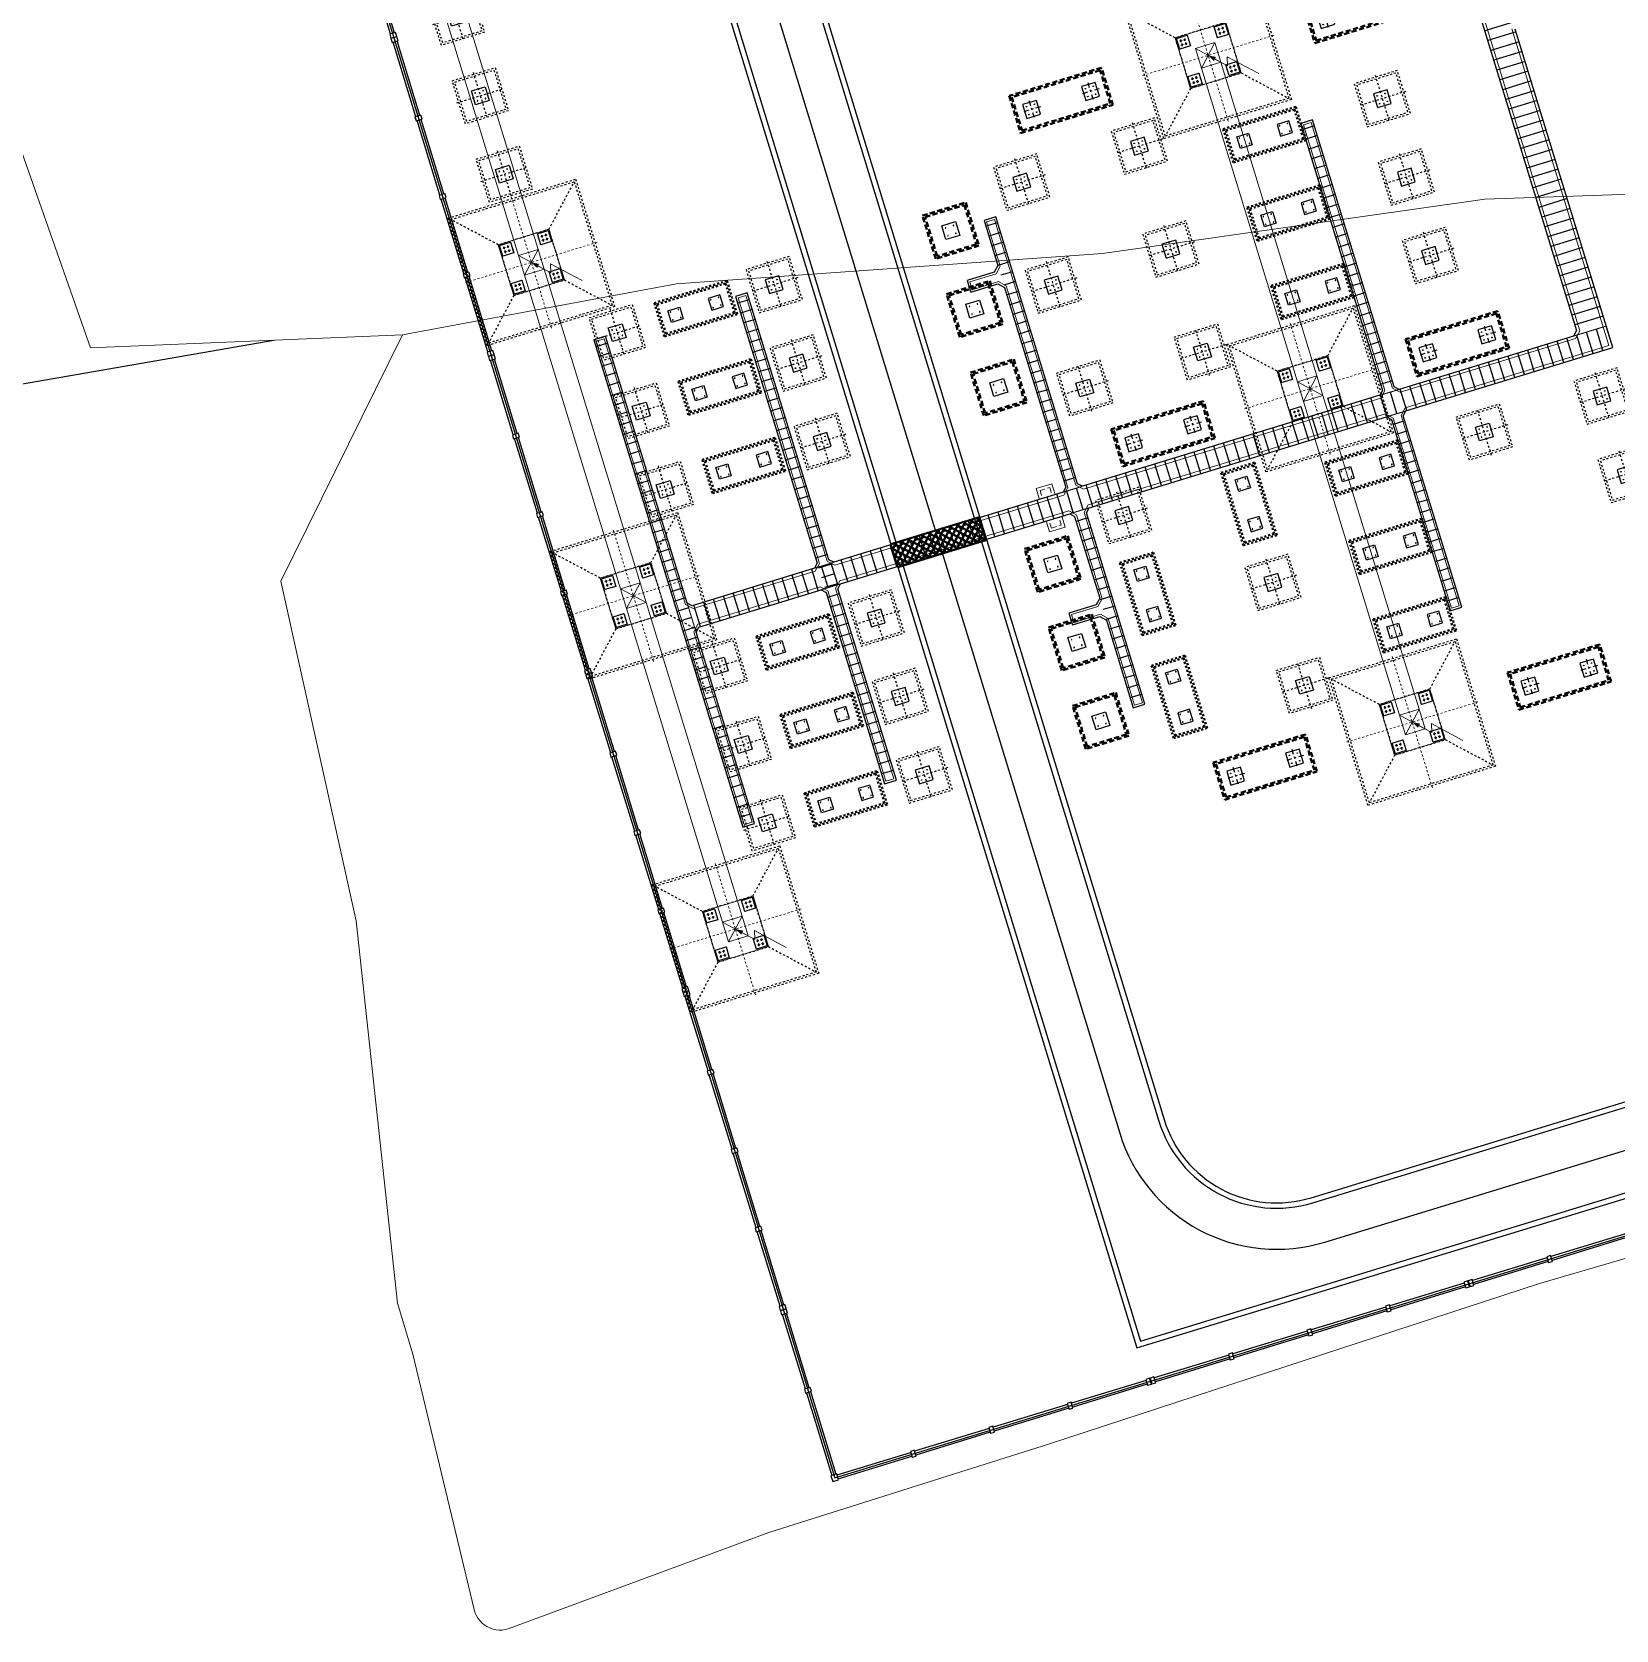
# Model space of a CAD drawing. Header units: inches. Extents: x 543393 to 2689207, y 1841861 to 9121372.
# Drawn here: x 547422.2 to 547499.4, y 1841861.3 to 1841939.3 of the extents above; entities that cross this region are included whole.
import ezdxf

# ---------------------------------------------------------------- set-up
doc = ezdxf.new("R2010")
doc.units = ezdxf.units.IN
doc.header["$MEASUREMENT"] = 0
for name, pattern in [('02 Xref HH1 MBXD$0$HIDDEN', [0.375, 0.25, -0.125]), ('02 Xref HH1 NDK$0$DASHDOT', [1, 0.5, -0.25, 0, -0.25]), ('02 Xref KB1 MBTB$0$HIDDEN', [0.375, 0.25, -0.125]), ('DASHDOT', [1, 0.5, -0.25, 0, -0.25]), ('DASHED2', [0.375, 0.25, -0.125]), ('HIDDEN', [0.375, 0.25, -0.125])]:
    doc.linetypes.add(name, pattern=pattern)
for name, color, linetype in [('0.TEXT', 7, 'Continuous'), ('02 Xref HT MBXD V2$0$0.DUONG O TO MOI', 4, 'Continuous'), ('02 Xref HT MBXD V2$0$0.MC HH1', 3, 'Continuous'), ('02 Xref KB1 MBTB$0$DUKIEN', 6, '02 Xref KB1 MBTB$0$HIDDEN'), ('0_Central_Road', 9, 'Continuous'), ('Duong', 4, 'Continuous'), ('Giai doan nay (muong cap)', 9, 'Continuous'), ('LAPMOI', 4, 'Continuous'), ('mongs tb', 4, 'Continuous'), ('PDF17_MONG', 7, 'Continuous'), ('PDF17_TAM', 8, 'Continuous'), ('XD-Mong TB', 4, 'Continuous')]:
    doc.layers.add(name, color=color, linetype=linetype)
for name, color, linetype, lineweight in [('02 Xref KB1 MBTB$0$00', 5, 'Continuous', 9), ('1_Kim_CS', 1, 'Continuous', 9), ('COT THEP', 7, 'Continuous', 9), ('HTPP-220', 4, 'Continuous', 40), ('Level 10', 7, 'Continuous', 0), ('Level 30', 7, 'Continuous', 0)]:
    doc.layers.add(name, color=color, linetype=linetype, lineweight=lineweight)

# ---------------------------------------------------------------- blocks, each defined once
blk = doc.blocks.new('HR')
at = {"layer": 'LAPMOI'}
for points in [[(197005, 65096), (197205, 65096), (197205, 65396), (197005, 65396)], [(201005, 65096), (201205, 65096), (201205, 65396), (201005, 65396)]]:
    blk.add_lwpolyline(points, close=True, dxfattribs=at)
for points in [[(197205, 65346), (201005, 65346)], [(197205, 65146), (201005, 65146)]]:
    blk.add_lwpolyline(points, dxfattribs=at)
blk = doc.blocks.new('MT12')
at = {"color": 8, "linetype": '02 Xref KB1 MBTB$0$HIDDEN', "ltscale": 30}
for points in [[(-3250, -3250), (3250, -3250), (3250, 3250), (-3250, 3250)], [(-3150, -3150), (3150, -3150), (3150, 3150), (-3150, 3150)], [(-1291, 1291), (1291, 1291), (1291, -1291), (-1291, -1291)]]:
    blk.add_lwpolyline(points, close=True, dxfattribs=at)
for points in [[(-1291, 1291), (-3150, 3150)], [(1291, 1291), (3150, 3150)], [(-1291, -1291), (-3150, -3150)], [(1291, -1291), (3150, -3150)]]:
    blk.add_lwpolyline(points, dxfattribs=at)
for points in [[(-1241, 691), (-691, 691), (-691, 1241), (-1241, 1241)], [(691, 691), (1241, 691), (1241, 1241), (691, 1241)], [(-1241, -1241), (-691, -1241), (-691, -691), (-1241, -691)], [(691, -1241), (1241, -1241), (1241, -691), (691, -691)]]:
    blk.add_lwpolyline(points, close=True)
at = {"layer": 'PDF17_MONG', "color": 8, "linetype": 'HIDDEN', "lineweight": 25, "ltscale": 5000}
for centre in [(-1068, 1066), (-1068, 868), (-867, 1066), (-867, 868), (864, 1066), (864, 868), (1065, 1066), (1065, 868), (-1068, -866), (-1068, -1064), (-867, -866), (-867, -1064), (864, -866), (864, -1064), (1065, -866), (1065, -1064)]:
    blk.add_circle(centre, 27.8, dxfattribs=at)
at = {"layer": 'PDF17_TAM', "color": 8, "linetype": 'DASHDOT', "lineweight": 18, "ltscale": 20}
for points in [[(0, 3350), (0, -3350)], [(-3350, 0), (3350, 0)]]:
    blk.add_lwpolyline(points, dxfattribs=at)
at = {"layer": 'PDF17_TAM', "color": 8, "linetype": 'HIDDEN', "lineweight": 18, "ltscale": 5000}
for points in [[(-1006, 1065), (-1132, 1065)], [(-1006, 867), (-1132, 867)], [(-1066, 1128), (-1066, 1000)], [(-1066, 804), (-1066, 932)], [(-926, 1065), (-800, 1065)], [(-926, 867), (-800, 867)], [(-866, 1128), (-866, 1000)], [(-866, 804), (-866, 932)], [(926, 1065), (800, 1065)], [(926, 867), (800, 867)], [(866, 1128), (866, 1000)], [(866, 804), (866, 932)], [(1006, 1065), (1132, 1065)], [(1006, 867), (1132, 867)], [(1066, 1128), (1066, 1000)], [(1066, 804), (1066, 932)], [(-1006, -867), (-1132, -867)], [(-1006, -1065), (-1132, -1065)], [(-1066, -804), (-1066, -932)], [(-1066, -1128), (-1066, -1000)], [(-926, -867), (-800, -867)], [(-926, -1065), (-800, -1065)], [(-866, -804), (-866, -932)], [(-866, -1128), (-866, -1000)], [(926, -867), (800, -867)], [(926, -1065), (800, -1065)], [(866, -804), (866, -932)], [(866, -1128), (866, -1000)], [(1006, -867), (1132, -867)], [(1006, -1065), (1132, -1065)], [(1066, -804), (1066, -932)], [(1066, -1128), (1066, -1000)]]:
    blk.add_lwpolyline(points, dxfattribs=at)
blk = doc.blocks.new('X220 NC')
at = {"color": 0, "linetype": 'ByBlock', "lineweight": -2, "ltscale": 4500}
for p, q in [((3752640, -136418), (3751640, -137418)), ((3751640, -136418), (3752640, -137418)), ((3751640, -153418), (3751640, -137418)), ((3752640, -153418), (3752640, -137418)), ((3752640, -153418), (3751640, -154418)), ((3751640, -153418), (3752640, -154418))]:
    blk.add_line(p, q, dxfattribs=at)
for points in [[(3753431, -138209), (3750849, -138209), (3750849, -135627), (3753431, -135627)], [(3750899, -135677), (3751449, -135677), (3751449, -136227), (3750899, -136227)], [(3753381, -135677), (3752831, -135677), (3752831, -136227), (3753381, -136227)], [(3751640, -137418), (3752640, -137418), (3752640, -136418), (3751640, -136418)], [(3752640, -137418), (3751640, -137418), (3751640, -136418), (3752640, -136418)], [(3750899, -138159), (3751449, -138159), (3751449, -137609), (3750899, -137609)], [(3753381, -138159), (3752831, -138159), (3752831, -137609), (3753381, -137609)], [(3753431, -152627), (3750849, -152627), (3750849, -155209), (3753431, -155209)], [(3750899, -152677), (3751449, -152677), (3751449, -153227), (3750899, -153227)], [(3753381, -152677), (3752831, -152677), (3752831, -153227), (3753381, -153227)], [(3751640, -154418), (3752640, -154418), (3752640, -153418), (3751640, -153418)], [(3751640, -153418), (3752640, -153418), (3752640, -154418), (3751640, -154418)], [(3752640, -153418), (3751640, -153418), (3751640, -154418), (3752640, -154418)], [(3750899, -155159), (3751449, -155159), (3751449, -154609), (3750899, -154609)], [(3753381, -155159), (3752831, -155159), (3752831, -154609), (3753381, -154609)]]:
    blk.add_lwpolyline(points, close=True, dxfattribs=at)
blk = doc.blocks.new('Kim_CS222')
at = {"layer": '1_Kim_CS', "color": 0, "linetype": 'ByBlock', "lineweight": -2, "ltscale": 0.5}
for p, q in [((-1050, 1403), (-228, 581)), ((-506, 506), (-228, 581)), ((0, 0), (-506, 506))]:
    blk.add_line(p, q, dxfattribs=at)
blk.add_lwpolyline([(0, 0, 0, 150, 0), (-177, 177, 150, 150, 0)], format="xyseb", dxfattribs=at)
blk = doc.blocks.new('MTB')
at = {"layer": 'mongs tb', "color": 8, "linetype": '02 Xref HH1 MBXD$0$HIDDEN', "ltscale": 30}
for points in [[(-1100, -1100), (1100, -1100), (1100, 1100), (-1100, 1100)], [(-1000, -1000), (1000, -1000), (1000, 1000), (-1000, 1000)]]:
    blk.add_lwpolyline(points, close=True, dxfattribs=at)
at = {"layer": 'mongs tb', "color": 8, "linetype": 'DASHDOT', "ltscale": 10}
for points in [[(0, 1200), (0, -1200)], [(-1200, 0), (1200, 0)]]:
    blk.add_lwpolyline(points, dxfattribs=at)
at = {"layer": 'mongs tb'}
blk.add_lwpolyline([(-350, -350), (350, -350), (350, 350), (-350, 350)], close=True, dxfattribs=at)
for centre in [(-199, 200), (201, 200), (-199, -199), (201, -199)]:
    blk.add_circle(centre, 15.1, dxfattribs=at)
blk = doc.blocks.new('MDCL -3')
at = {"color": 8, "linetype": '02 Xref HH1 MBXD$0$HIDDEN', "ltscale": 20}
for points in [[(1850, -850), (1850, 850), (-1850, 850), (-1850, -850)], [(1750, -750), (1750, 750), (-1750, 750), (-1750, -750)]]:
    blk.add_lwpolyline(points, close=True, dxfattribs=at)
at = {"color": 8, "linetype": '02 Xref HH1 NDK$0$DASHDOT', "ltscale": 10, "const_width": 0.05}
for points in [[(-1025, -962), (-1025, 971)], [(1025, -962), (1025, 971)], [(-2046, 0), (2019, 0)]]:
    blk.add_lwpolyline(points, dxfattribs=at)
at = {"layer": 'mongs tb'}
for points in [[(-725, -300), (-1325, -300), (-1325, 300), (-725, 300)], [(725, -300), (1325, -300), (1325, 300), (725, 300)]]:
    blk.add_lwpolyline(points, close=True, dxfattribs=at)
for centre in [(-1226, 200), (-825, 200), (825, 200), (1226, 200), (-1226, -200), (-825, -200), (825, -200), (1226, -200)]:
    blk.add_circle(centre, 15.4, dxfattribs=at)
blk = doc.blocks.new('Tru DTC')
at = {"color": 8, "linetype": 'HIDDEN', "ltscale": 1000, "elevation": 0}
for points in [[(146250, 33250), (144350, 33250), (144350, 28550), (146250, 28550)], [(146150, 33150), (144450, 33150), (144450, 28650), (146150, 28650)]]:
    blk.add_lwpolyline(points, close=True, dxfattribs=at)
at = {"layer": 'mongs tb', "elevation": 0}
for points in [[(145650, 32750), (144950, 32750), (144950, 32050), (145650, 32050)], [(145650, 29750), (144950, 29750), (144950, 29050), (145650, 29050)]]:
    blk.add_lwpolyline(points, close=True, dxfattribs=at)
at = {"layer": 'mongs tb', "color": 8, "linetype": 'DASHDOT', "ltscale": 500, "elevation": 0}
for points in [[(145300, 31950), (145300, 32850)], [(145750, 32400), (144850, 32400)], [(145300, 28950), (145300, 29850)], [(145750, 29400), (144850, 29400)]]:
    blk.add_lwpolyline(points, dxfattribs=at)
at = {"layer": 'mongs tb'}
for centre in [(145098, 32599, 0), (145098, 32199, 0), (145499, 32599, 0), (145499, 32199, 0), (145098, 29599, 0), (145098, 29199, 0), (145499, 29599, 0), (145499, 29199, 0)]:
    blk.add_circle(centre, 15.1, dxfattribs=at)
blk = doc.blocks.new('GFDGDFG')
at = {"color": 8, "linetype": 'DASHED2', "ltscale": 1000}
for points in [[(-5100, -1100), (-2900, -1100), (-2900, 1100), (-5100, 1100)], [(-5000, -1000), (-3000, -1000), (-3000, 1000), (-5000, 1000)], [(-1100, -1100), (1100, -1100), (1100, 1100), (-1100, 1100)], [(-1000, -1000), (1000, -1000), (1000, 1000), (-1000, 1000)], [(2900, -1100), (5100, -1100), (5100, 1100), (2900, 1100)], [(3000, -1000), (5000, -1000), (5000, 1000), (3000, 1000)]]:
    blk.add_lwpolyline(points, close=True, dxfattribs=at)
at = {"layer": 'mongs tb'}
for points in [[(-4350, -350), (-3650, -350), (-3650, 350), (-4350, 350)], [(-350, -350), (350, -350), (350, 350), (-350, 350)], [(3650, -350), (4350, -350), (4350, 350), (3650, 350)]]:
    blk.add_lwpolyline(points, close=True, dxfattribs=at)
for centre in [(-4199, 200), (-3799, 200), (-199, 200), (201, 200), (3801, 200), (4201, 200), (-4199, -199), (-3799, -199), (-199, -199), (201, -199), (3801, -199), (4201, -199)]:
    blk.add_circle(centre, 15.1, dxfattribs=at)
blk = doc.blocks.new('*U246')
at = {"layer": '02 Xref HT MBXD V2$0$0.MC HH1', "color": 8}
blk.add_lwpolyline([(-0.55, 0), (0.55, 0)], dxfattribs=at)
blk = doc.blocks.new('*U247')
at = {"layer": '02 Xref HT MBXD V2$0$0.DUONG O TO MOI', "color": 0, "linetype": 'ByBlock', "lineweight": -2, "transparency": 16777216}
for p in [(0, 46.5), (0, 46), (0, 45.5), (0, 45), (0, 44.5), (0, 44), (0, 43.5), (0, 43), (0, 42.5), (0, 42), (0, 41.5), (0, 41), (0, 40.5), (0, 40), (0, 39.5), (0, 39), (0, 38.5), (0, 38), (0, 37.5), (0, 37), (0, 36.5), (0, 36), (0, 35.5), (0, 35), (0, 34.5), (0, 34), (0, 33.5), (0, 33), (0, 32.5), (0, 32), (0, 31.5), (0, 31), (0, 30.5), (0, 30), (0, 29.5), (0, 29), (0, 28.5), (0, 28), (0, 27.5), (0, 27), (0, 26.5), (0, 26), (0, 25.5), (0, 25), (0, 24.5), (0, 24), (0, 23.5), (0, 23), (0, 22.5), (0, 22), (0, 21.5), (0, 21), (0, 20.5), (0, 20), (0, 19.5), (0, 19), (0, 18.5), (0, 18), (0, 17.5), (0, 17), (0, 16.5), (0, 16), (0, 15.5), (0, 15), (0, 14.5), (0, 14), (0, 13.5), (0, 13), (0, 12.5), (0, 12), (0, 11.5), (0, 11), (0, 10.5), (0, 10), (0, 9.5), (0, 9), (0, 8.5), (0, 8), (0, 7.5), (0, 7), (0, 6.5), (0, 6), (0, 5.5), (0, 5), (0, 4.5), (0, 4), (0, 3.5), (0, 3), (0, 2.5), (0, 2), (0, 1.5), (0, 1), (0, 0.5), (0, 0)]:
    blk.add_blockref('*U246', p, dxfattribs=at)
blk = doc.blocks.new('*U265')
at = {"layer": '02 Xref HT MBXD V2$0$0.MC HH1', "color": 8}
blk.add_lwpolyline([(0, -0.3), (0, 0.3)], dxfattribs=at)
blk = doc.blocks.new('*U266')
at = {"layer": '0.TEXT', "color": 0, "linetype": 'ByBlock', "lineweight": -2, "transparency": 16777216}
for p in [(0, 0), (0.5, 0), (1, 0), (1.5, 0), (2, 0), (2.5, 0), (3, 0), (3.5, 0), (4, 0), (4.5, 0), (5, 0), (5.5, 0), (6, 0), (6.5, 0), (7, 0), (7.5, 0), (8, 0), (8.5, 0), (9, 0), (9.5, 0), (10, 0), (10.5, 0), (11, 0), (11.5, 0), (12, 0), (12.5, 0), (13, 0), (13.5, 0), (14, 0), (14.5, 0), (15, 0), (15.5, 0), (16, 0), (16.5, 0), (17, 0), (17.5, 0), (18, 0), (18.5, 0), (19, 0), (19.5, 0), (20, 0), (20.5, 0), (21, 0), (21.5, 0), (22, 0), (22.5, 0), (23, 0), (23.5, 0), (24, 0)]:
    blk.add_blockref('*U265', p, dxfattribs=at)
blk = doc.blocks.new('*U244')
at = {"layer": '02 Xref HT MBXD V2$0$0.MC HH1', "color": 8}
blk.add_lwpolyline([(0, -0.3), (0, 0.3)], dxfattribs=at)
blk = doc.blocks.new('*U245')
at = {"layer": '0.TEXT', "color": 0, "linetype": 'ByBlock', "lineweight": -2, "transparency": 16777216}
for p in [(0, 0), (0.5, 0), (1, 0), (1.5, 0), (2, 0), (2.5, 0), (3, 0), (3.5, 0), (4, 0), (4.5, 0), (5, 0), (5.5, 0), (6, 0), (6.5, 0), (7, 0), (7.5, 0), (8, 0), (8.5, 0), (9, 0)]:
    blk.add_blockref('*U244', p, dxfattribs=at)
blk = doc.blocks.new('*U227')
at = {"layer": '02 Xref HT MBXD V2$0$0.MC HH1', "color": 8}
blk.add_lwpolyline([(0, -0.3), (0, 0.3)], dxfattribs=at)
blk = doc.blocks.new('*U228')
at = {"layer": '0.TEXT', "color": 0, "linetype": 'ByBlock', "lineweight": -2, "transparency": 16777216}
for p in [(0, 0), (0.5, 0), (1, 0), (1.5, 0), (2, 0), (2.5, 0), (3, 0), (3.5, 0), (4, 0), (4.5, 0), (5, 0), (5.5, 0), (6, 0), (6.5, 0), (7, 0), (7.5, 0), (8, 0), (8.5, 0), (9, 0), (9.5, 0), (10, 0), (10.5, 0), (11, 0), (11.5, 0), (12, 0), (12.5, 0), (13, 0)]:
    blk.add_blockref('*U227', p, dxfattribs=at)
blk = doc.blocks.new('*U235')
at = {"layer": '02 Xref HT MBXD V2$0$0.MC HH1', "color": 8}
blk.add_lwpolyline([(0, -0.725), (0, 0.725)], dxfattribs=at)
blk = doc.blocks.new('*U221')
at = {"layer": '02 Xref HT MBXD V2$0$0.DUONG O TO MOI', "color": 0, "linetype": 'ByBlock', "lineweight": -2, "transparency": 16777216}
for p in [(0, 0), (0.5, 0), (1, 0), (1.5, 0), (2, 0), (2.5, 0), (3, 0), (3.5, 0), (4, 0), (4.5, 0), (5, 0), (5.5, 0), (6, 0), (6.5, 0), (7, 0), (7.5, 0), (8, 0), (8.5, 0), (9, 0), (9.5, 0), (10, 0), (10.5, 0), (11, 0), (11.5, 0), (12, 0), (12.5, 0), (13, 0), (13.5, 0), (14, 0), (14.5, 0), (15, 0), (15.5, 0), (16, 0), (16.5, 0), (17, 0), (17.5, 0), (18, 0), (18.5, 0), (19, 0), (19.5, 0), (20, 0), (20.5, 0), (21, 0), (21.5, 0), (22, 0), (22.5, 0), (23, 0), (23.5, 0), (24, 0), (24.5, 0), (25, 0), (25.5, 0), (26, 0), (26.5, 0), (27, 0), (27.5, 0), (28, 0), (28.5, 0), (29, 0), (29.5, 0), (30, 0), (30.5, 0), (31, 0), (31.5, 0), (32, 0)]:
    blk.add_blockref('*U235', p, dxfattribs=at)
blk = doc.blocks.new('*U267')
at = {"layer": '02 Xref HT MBXD V2$0$0.MC HH1', "color": 8}
blk.add_lwpolyline([(0, -0.3), (0, 0.3)], dxfattribs=at)
blk = doc.blocks.new('*U268')
at = {"layer": '0.TEXT', "color": 0, "linetype": 'ByBlock', "lineweight": -2, "transparency": 16777216}
for p in [(0, 0), (0.5, 0), (1, 0), (1.5, 0), (2, 0), (2.5, 0), (3, 0), (3.5, 0), (4, 0), (4.5, 0), (5, 0), (5.5, 0), (6, 0), (6.5, 0), (7, 0), (7.5, 0), (8, 0), (8.5, 0), (9, 0), (9.5, 0), (10, 0), (10.5, 0), (11, 0), (11.5, 0), (12, 0), (12.5, 0), (13, 0), (13.5, 0), (14, 0), (14.5, 0), (15, 0), (15.5, 0), (16, 0), (16.5, 0), (17, 0), (17.5, 0), (18, 0), (18.5, 0), (19, 0), (19.5, 0), (20, 0), (20.5, 0), (21, 0), (21.5, 0), (22, 0), (22.5, 0), (23, 0), (23.5, 0), (24, 0)]:
    blk.add_blockref('*U267', p, dxfattribs=at)
blk = doc.blocks.new('*U263')
at = {"layer": '02 Xref HT MBXD V2$0$0.MC HH1', "color": 8}
blk.add_lwpolyline([(0, -0.3), (0, 0.3)], dxfattribs=at)
blk = doc.blocks.new('*U264')
at = {"layer": '0.TEXT', "color": 0, "linetype": 'ByBlock', "lineweight": -2, "transparency": 16777216}
for p in [(0, 0), (0.5, 0), (1, 0), (1.5, 0), (2, 0), (2.5, 0), (3, 0), (3.5, 0), (4, 0), (4.5, 0), (5, 0), (5.5, 0), (6, 0), (6.5, 0), (7, 0), (7.5, 0), (8, 0), (8.5, 0), (9, 0)]:
    blk.add_blockref('*U263', p, dxfattribs=at)
blk = doc.blocks.new('*U261')
at = {"layer": '02 Xref HT MBXD V2$0$0.MC HH1', "color": 8}
blk.add_lwpolyline([(0, -0.3), (0, 0.3)], dxfattribs=at)
blk = doc.blocks.new('*U262')
at = {"layer": '0.TEXT', "color": 0, "linetype": 'ByBlock', "lineweight": -2, "transparency": 16777216}
for p in [(0, 0), (0.5, 0), (1, 0), (1.5, 0), (2, 0), (2.5, 0), (3, 0), (3.5, 0), (4, 0), (4.5, 0), (5, 0), (5.5, 0), (6, 0), (6.5, 0), (7, 0), (7.5, 0), (8, 0), (8.5, 0), (9, 0), (9.5, 0), (10, 0), (10.5, 0), (11, 0), (11.5, 0), (12, 0), (12.5, 0), (13, 0)]:
    blk.add_blockref('*U261', p, dxfattribs=at)

msp = doc.modelspace()

# ---------------------------------------------------------------- hatches: boundary and pattern name
at = {"layer": 'HTPP-220'}
h = msp.add_hatch(dxfattribs=at)
h.set_pattern_fill('ANSI37', color=8, scale=2, angle=107.01231)
h.set_pattern_definition([(152.0123, (547479.71042, 1841892.7703), (-0.1173205, -0.220762), []), (242.0123, (547479.71042, 1841892.7703), (0.220762, -0.1173205), [])])
h.paths.add_polyline_path([(547464.391, 1841913.172), (547464.04, 1841914.32), (547468.362, 1841915.642), (547468.713, 1841914.495)])

# ---------------------------------------------------------------- linework, layer by layer
at = {"color": 1}
msp.add_lwpolyline([(545616.628, 1842940.359), (546010.498, 1842729.511), (546730.645, 1842487.911), (546898.788, 1842362.565), (547174.932, 1842156.709), (547272.744, 1841897.085), (547363.115, 1841911.963), (547433.963, 1841924.246)], dxfattribs=at)
at = {"color": 4, "const_width": 0.05}
for points in [[(547461.259, 1841913.417), (547460.319, 1841913.129)], [(547461.581, 1841912.365), (547460.641, 1841912.077)], [(547454.545, 1841910.012), (547454.111, 1841911.43)]]:
    msp.add_lwpolyline(points, dxfattribs=at)
at = {"layer": '02 Xref HT MBXD V2$0$0.DUONG O TO MOI', "color": 3}
msp.add_lwpolyline([(547487.963, 1841955.756), (547497.461, 1841924.715), (547497.32, 1841924.45), (547488.822, 1841921.85), (547488.583, 1841921.977), (547484.602, 1841934.99), (547484.028, 1841934.815), (547488.01, 1841921.802), (547487.883, 1841921.563), (547473.379, 1841917.125), (547473.14, 1841917.252), (547469.159, 1841930.265), (547468.585, 1841930.09), (547469.257, 1841927.892), (547469.083, 1841927.564), (547467.759, 1841927.159), (547467.935, 1841926.585), (547469.259, 1841926.991), (547469.586, 1841926.817), (547472.566, 1841917.077), (547472.439, 1841916.838), (547461.259, 1841913.417), (547461.02, 1841913.544), (547457.038, 1841926.557), (547456.464, 1841926.381), (547460.446, 1841913.368), (547460.319, 1841913.129), (547454.35, 1841911.303), (547454.111, 1841911.43), (547450.129, 1841924.443), (547449.556, 1841924.267), (547456.826, 1841900.505), (547457.4, 1841900.68), (547454.545, 1841910.012), (547454.672, 1841910.251), (547460.641, 1841912.077), (547460.88, 1841911.95), (547463.735, 1841902.619), (547464.309, 1841902.794), (547461.454, 1841912.126), (547461.581, 1841912.365), (547472.761, 1841915.786), (547473, 1841915.659), (547474.221, 1841911.67), (547474.047, 1841911.343), (547472.723, 1841910.938), (547472.898, 1841910.364), (547474.222, 1841910.769), (547474.549, 1841910.595), (547475.855, 1841906.327), (547476.429, 1841906.503), (547473.574, 1841915.834), (547473.701, 1841916.073), (547488.204, 1841920.511), (547488.443, 1841920.384), (547491.299, 1841911.052), (547491.872, 1841911.228), (547489.017, 1841920.559), (547489.144, 1841920.798), (547499.231, 1841923.885), (547494.48, 1841939.412)], dxfattribs=at)
at = {"layer": '02 Xref HT MBXD V2$0$0.DUONG O TO MOI', "const_width": 0.05}
for points in [[(547497.32, 1841924.45), (547498.909, 1841924.937)], [(547487.883, 1841921.563), (547488.822, 1841921.85)], [(547488.204, 1841920.511), (547489.144, 1841920.798)], [(547472.439, 1841916.838), (547473.379, 1841917.125)], [(547472.761, 1841915.786), (547473.701, 1841916.073)]]:
    msp.add_lwpolyline(points, dxfattribs=at)
at = {"layer": '02 Xref HT MBXD V2$0$0.DUONG O TO MOI'}
msp.add_lwpolyline([(547468.713, 1841914.495), (547468.362, 1841915.642), (547464.04, 1841914.32), (547464.391, 1841913.172)], close=True, dxfattribs=at)
at = {"layer": '02 Xref KB1 MBTB$0$00', "lineweight": 18, "ltscale": 100}
for p, q in [((547471.124, 1841917.016), (547471.889, 1841917.25)), ((547471.124, 1841917.016), (547471.287, 1841916.485)), ((547471.889, 1841917.25), (547472.052, 1841916.719)), ((547471.771, 1841914.902), (547471.609, 1841915.433)), ((547471.771, 1841914.902), (547472.536, 1841915.136)), ((547472.536, 1841915.136), (547472.374, 1841915.667))]:
    msp.add_line(p, q, dxfattribs=at)
at = {"layer": '02 Xref KB1 MBTB$0$DUKIEN', "lineweight": 18}
for p, q in [((547471.312, 1841916.916), (547471.79, 1841917.062)), ((547471.312, 1841916.916), (547471.43, 1841916.529)), ((547471.79, 1841917.062), (547471.908, 1841916.675)), ((547471.871, 1841915.09), (547471.752, 1841915.477)), ((547471.871, 1841915.09), (547472.349, 1841915.236)), ((547472.349, 1841915.236), (547472.23, 1841915.623))]:
    msp.add_line(p, q, dxfattribs=at)
at = {"layer": '0_Central_Road', "linetype": 'DASHDOT', "ltscale": 1000}
for p, q in [((547446.525, 1841979.288), (547475.198, 1841885.577)), ((547485.188, 1841880.267), (547520.091, 1841890.946))]:
    msp.add_line(p, q, dxfattribs=at)
msp.add_lwpolyline([(547542.108, 1841963.566), (547526.016, 1842016.159), (547425.611, 1841985.438), (547461.305, 1841868.777), (547533.023, 1841890.72)], dxfattribs=at)
msp.add_arc((547482.848, 1841887.917), 8, 197.01231, 287.01231, dxfattribs=at)
at = {"layer": 'Duong', "color": 8}
msp.add_lwpolyline([(547482.24, 1842002.66), (547482.503, 1842001.8, -0.414214), (547482.012, 1842000.876), (547441.362, 1841988.438), (547476.038, 1841875.104), (547531.52, 1841892.08), (547519.74, 1841930.578, -0.414214), (547521.559, 1841934), (547531.37, 1841937.002), (547530.047, 1841941.324), (547520.236, 1841938.322, -0.414214), (547516.815, 1841940.14), (547509.295, 1841964.716, -0.414214), (547512.441, 1841970.635), (547536.883, 1841978.114), (547526.098, 1842013.361), (547513.552, 1842009.522), (547522.213, 1841981.217, -0.414214), (547520.394, 1841977.796), (547511.119, 1841974.958, -0.414214), (547505.199, 1841978.103), (547496.334, 1842007.077)], format="xyb", dxfattribs=at)
at = {"layer": 'Duong'}
msp.add_lwpolyline([(547482.488, 1842002.737), (547482.752, 1842001.876, -0.414214), (547482.088, 1842000.627), (547441.687, 1841988.266), (547476.211, 1841875.429), (547531.195, 1841892.252), (547519.492, 1841930.502, -0.414214), (547521.483, 1841934.248), (547531.045, 1841937.174), (547529.875, 1841940.999), (547520.312, 1841938.073, -0.414214), (547516.566, 1841940.064), (547509.047, 1841964.64, -0.414214), (547512.365, 1841970.884), (547536.558, 1841978.286), (547525.908, 1842013.093), (547513.86, 1842009.407), (547522.461, 1841981.293, -0.414214), (547520.47, 1841977.547), (547511.195, 1841974.709, -0.414214), (547504.951, 1841978.027), (547496.086, 1842007.001)], format="xyb", dxfattribs=at)
msp.add_lwpolyline([(547522.532, 1841900.059), (547493.859, 1841993.771, 0.414214), (547486.366, 1841997.753), (547452.42, 1841987.366, 0.414214), (547448.438, 1841979.874), (547477.11, 1841886.162, 0.414214), (547484.603, 1841882.18), (547518.55, 1841892.566, 0.414214)], format="xyb", close=True, dxfattribs=at)
at = {"layer": 'Duong', "color": 8}
msp.add_lwpolyline([(547486.442, 1841997.504), (547452.496, 1841987.118, 0.414214), (547448.686, 1841979.95), (547477.359, 1841886.238, 0.414214), (547484.527, 1841882.429), (547518.474, 1841892.815, 0.414214), (547522.283, 1841899.983), (547493.61, 1841993.695, 0.414214)], format="xyb", close=True, dxfattribs=at)
at = {"layer": 'Giai doan nay (muong cap)', "color": 8, "linetype": '02 Xref HH1 MBXD$0$HIDDEN', "lineweight": 15, "ltscale": 1000}
msp.add_lwpolyline([(547488.089, 1841955.859), (547497.622, 1841924.7), (547497.423, 1841924.325), (547488.875, 1841921.709), (547488.5, 1841921.908), (547484.535, 1841934.865), (547484.153, 1841934.748), (547488.117, 1841921.791), (547487.918, 1841921.417), (547473.431, 1841916.984), (547473.057, 1841917.183), (547469.092, 1841930.14), (547468.71, 1841930.023), (547469.371, 1841927.861), (547469.172, 1841927.487), (547467.884, 1841927.093), (547468.001, 1841926.71), (547469.289, 1841927.104), (547469.664, 1841926.905), (547472.674, 1841917.066), (547472.475, 1841916.692), (547461.311, 1841913.276), (547460.936, 1841913.475), (547456.972, 1841926.432), (547456.589, 1841926.315), (547460.554, 1841913.358), (547460.355, 1841912.983), (547454.402, 1841911.162), (547454.027, 1841911.361), (547450.063, 1841924.318), (547449.68, 1841924.201), (547456.892, 1841900.63), (547457.275, 1841900.747), (547454.437, 1841910.022), (547454.636, 1841910.397), (547460.589, 1841912.218), (547460.963, 1841912.019), (547463.801, 1841902.743), (547464.184, 1841902.861), (547461.346, 1841912.136), (547461.545, 1841912.511), (547472.709, 1841915.927), (547473.084, 1841915.728), (547474.334, 1841911.64), (547474.135, 1841911.265), (547472.847, 1841910.871), (547472.964, 1841910.489), (547474.252, 1841910.883), (547474.627, 1841910.684), (547475.922, 1841906.452), (547476.304, 1841906.569), (547473.466, 1841915.845), (547473.665, 1841916.219), (547488.152, 1841920.652), (547488.527, 1841920.453), (547491.365, 1841911.177), (547491.748, 1841911.294), (547488.909, 1841920.57), (547489.109, 1841920.944), (547499.044, 1841923.984), (547494.319, 1841939.428)], dxfattribs=at)
at = {"layer": 'LAPMOI'}
for points in [[(547459.932, 1841872.916), (547461.164, 1841868.891)], [(547460.127, 1841872.976), (547461.358, 1841868.95)], [(547461.419, 1841868.916), (547465.005, 1841870.014)], [(547461.478, 1841868.725), (547465.064, 1841869.822)]]:
    msp.add_lwpolyline(points, dxfattribs=at)
msp.add_lwpolyline([(547461.492, 1841868.677), (547461.405, 1841868.964), (547461.118, 1841868.876), (547461.205, 1841868.59)], close=True, dxfattribs=at)
at = {"layer": 'Level 10', "color": 7, "lineweight": 0, "flags": 128}
msp.add_lwpolyline([(547440.24, 1841924.51), (547453.59, 1841927), (547474.35, 1841928.48)], dxfattribs=at)
at = {"layer": 'Level 30', "color": 5, "lineweight": 0, "flags": 128}
for points in [[(547413.28, 1841984.203), (547413.1, 1841982.59), (547410.16, 1841970.92), (547410.005, 1841969.414), (547410.775, 1841966.649), (547416.132, 1841949.181), (547425.017, 1841923.869)], [(547425.017, 1841923.869), (547440.24, 1841924.51), (547453.59, 1841927), (547474.35, 1841928.48), (547493, 1841931.12), (547530.61, 1841932.41), (547543.9, 1841937.15), (547545.986, 1841957.844)], [(547425.017, 1841923.869), (547440.24, 1841924.51), (547453.59, 1841927), (547474.35, 1841928.48), (547493, 1841931.12), (547530.61, 1841932.41), (547543.9, 1841937.15), (547545.986, 1841957.844)], [(547440.24, 1841924.51), (547434.31, 1841912.49), (547437.98, 1841895.94), (547439.993, 1841877.289), (547439.993, 1841877.289), (547440.732, 1841874.796), (547443.722, 1841862.353), (547443.766, 1841862.207), (547443.827, 1841862.068), (547443.904, 1841861.935), (547443.997, 1841861.812), (547444.103, 1841861.701), (547444.222, 1841861.602), (547444.351, 1841861.518), (547444.49, 1841861.45), (547444.636, 1841861.398), (547444.786, 1841861.364), (547444.939, 1841861.348), (547445.092, 1841861.35), (547445.243, 1841861.369), (547445.391, 1841861.406), (547458.098, 1841866.113), (547471.777, 1841870.421), (547495.653, 1841878.241), (547504.63, 1841880.861)], [(547440.24, 1841924.51), (547434.31, 1841912.49), (547437.98, 1841895.94), (547439.993, 1841877.289), (547439.993, 1841877.289), (547440.732, 1841874.796), (547443.722, 1841862.353), (547443.766, 1841862.207), (547443.827, 1841862.068), (547443.904, 1841861.935), (547443.997, 1841861.812), (547444.103, 1841861.701), (547444.222, 1841861.602), (547444.351, 1841861.518), (547444.49, 1841861.45), (547444.636, 1841861.398), (547444.786, 1841861.364), (547444.939, 1841861.348), (547445.092, 1841861.35), (547445.243, 1841861.369), (547445.391, 1841861.406), (547458.098, 1841866.113), (547471.777, 1841870.421), (547495.653, 1841878.241), (547504.63, 1841880.861)]]:
    msp.add_lwpolyline(points, dxfattribs=at)

# ---------------------------------------------------------------- block references
at = {"layer": '0.TEXT', "rotation": 107.0123114188912}
for name, p in [('*U262', (547488.206, 1841922.185)), ('*U228', (547472.763, 1841917.46)), ('*U268', (547463.876, 1841903.185)), ('*U266', (547456.967, 1841901.071)), ('*U264', (547491.439, 1841911.618)), ('*U245', (547475.996, 1841906.893))]:
    msp.add_blockref(name, p, dxfattribs=at)
at = {"layer": '02 Xref HT MBXD V2$0$0.DUONG O TO MOI', "rotation": 107.0123114188912}
for name, p in [('*U221', (547498.07, 1841925.203)), ('*U247', (547499.07, 1841924.411))]:
    msp.add_blockref(name, p, dxfattribs=at)
at = {"layer": '1_Kim_CS', "xscale": -0.0015, "yscale": 0.0015, "zscale": 0.0015, "rotation": 287.0123114188912}
for p in [(547479.508, 1841938.138), (547446.515, 1841928.043), (547489.456, 1841905.626), (547456.462, 1841895.531)]:
    msp.add_blockref('Kim_CS222', p, dxfattribs=at)
at = {"layer": 'COT THEP', "xscale": 0.001, "yscale": 0.001, "zscale": 0.001, "rotation": 17.01231141889117}
for p in [(543813.529, 1840977.436), (543851.495, 1840971.274), (543818.503, 1840961.18), (543856.469, 1840955.018), (543823.477, 1840944.923)]:
    msp.add_blockref('X220 NC', p, dxfattribs=at)
at = {"layer": 'HTPP-220', "yscale": 0.001, "zscale": 0.001}
for name, p, xscale, rotation in [('MTB', (547442.858, 1841939.996), -0.001, 107.0123114188912), ('Tru DTC', (547558.739, 1841810.431), 0.001, 107.0123114188912), ('MTB', (547444.028, 1841936.171), -0.001, 107.0123114188912), ('Tru DTC', (547544.396, 1841806.042), 0.001, 107.0123114188912), ('MTB', (547487.997, 1841936.029), 0.001, 287.0123114188912), ('MTB', (547476.156, 1841933.714), 0.001, 287.0123114188912), ('MDCL -3', (547482.259, 1841934.274), -0.001, 17.01231141889109), ('MTB', (547445.199, 1841932.346), -0.001, 107.0123114188912), ('MTB', (547489.167, 1841932.204), 0.001, 287.0123114188912), ('MTB', (547470.419, 1841931.958), 0.001, 287.0123114188912), ('MDCL -3', (547483.429, 1841930.449), -0.001, 17.01231141889109), ('GFDGDFG', (547468.129, 1841925.768), -0.001, 107.0123114188912), ('MTB', (547477.692, 1841928.693), 0.001, 287.0123114188912), ('MTB', (547490.338, 1841928.379), 0.001, 287.0123114188912), ('MTB', (547458.353, 1841926.959), 0.001, 287.0123114188912), ('MTB', (547471.955, 1841926.938), 0.001, 287.0123114188912), ('MDCL -3', (547484.6, 1841926.624), -0.001, 17.01231141889109), ('MDCL -3', (547454.528, 1841925.789), -0.001, 17.01231141889109), ('MTB', (547450.703, 1841924.618), -0.001, 107.0123114188912), ('MTB', (547479.229, 1841923.674), -0.001, 287.0123114188912), ('Tru DTC', (547563.713, 1841794.175), 0.001, 107.0123114188912), ('MTB', (547459.524, 1841923.134), 0.001, 287.0123114188912), ('MDCL -3', (547455.698, 1841921.964), -0.001, 17.01231141889109), ('MTB', (547473.491, 1841921.918), -0.001, 287.0123114188912), ('MTB', (547498.708, 1841921.528), 0.001, 287.0123114188912), ('MTB', (547451.873, 1841920.793), -0.001, 107.0123114188912), ('Tru DTC', (547549.369, 1841789.786), 0.001, 107.0123114188912), ('MTB', (547492.971, 1841919.773), -0.001, 287.0123114188912), ('MTB', (547460.694, 1841919.309), 0.001, 287.0123114188912), ('MDCL -3', (547456.869, 1841918.139), -0.001, 17.01231141889109), ('MDCL -3', (547487.233, 1841918.018), -0.001, 17.01231141889109), ('MTB', (547499.879, 1841917.703), 0.001, 287.0123114188912), ('MTB', (547453.043, 1841916.968), -0.001, 107.0123114188912), ('MDCL -3', (547481.496, 1841916.262), -0.001, 287.0123114188912), ('MTB', (547475.393, 1841915.702), 0.001, 287.0123114188912), ('MDCL -3', (547488.403, 1841914.193), -0.001, 17.01231141889109), ('GFDGDFG', (547473.103, 1841909.512), -0.001, 107.0123114188912), ('MDCL -3', (547476.563, 1841911.876), -0.001, 287.0123114188912), ('MTB', (547482.666, 1841912.437), 0.001, 287.0123114188912), ('MTB', (547463.327, 1841910.703), 0.001, 287.0123114188912), ('MDCL -3', (547489.573, 1841910.368), -0.001, 17.01231141889109), ('MDCL -3', (547459.502, 1841909.533), -0.001, 17.01231141889109), ('MTB', (547455.677, 1841908.362), -0.001, 107.0123114188912), ('MDCL -3', (547478.099, 1841906.856), -0.001, 287.0123114188912), ('MTB', (547484.203, 1841907.417), -0.001, 287.0123114188912), ('Tru DTC', (547568.687, 1841777.919), 0.001, 107.0123114188912), ('MTB', (547464.498, 1841906.878), 0.001, 287.0123114188912), ('MDCL -3', (547460.672, 1841905.708), -0.001, 17.01231141889109), ('MTB', (547456.847, 1841904.537), -0.001, 107.0123114188912), ('Tru DTC', (547554.343, 1841773.53), 0.001, 107.0123114188912), ('MTB', (547465.668, 1841903.053), 0.001, 287.0123114188912), ('MDCL -3', (547461.842, 1841901.883), -0.001, 17.01231141889109), ('MTB', (547458.017, 1841900.712), -0.001, 107.0123114188912)]:
    msp.add_blockref(name, p, dxfattribs=dict(at, xscale=xscale, rotation=rotation))
at = {"layer": 'LAPMOI', "xscale": 0.001, "yscale": 0.001, "zscale": 0.001}
for p, rotation in [((547559.841, 1841769.727), 107.0123114188912), ((547561.075, 1841765.692), 107.0123114188912), ((547562.246, 1841761.867), 107.0123114188912), ((547563.416, 1841758.042), 107.0123114188912), ((547564.586, 1841754.217), 107.0123114188912), ((547565.821, 1841750.182), 107.0123114188912), ((547566.991, 1841746.357), 107.0123114188912), ((547568.162, 1841742.532), 107.0123114188912), ((547569.332, 1841738.707), 107.0123114188912), ((547570.567, 1841734.671), 107.0123114188912), ((547571.737, 1841730.846), 107.0123114188912), ((547572.907, 1841727.021), 107.0123114188912), ((547574.078, 1841723.196), 107.0123114188912), ((547575.312, 1841719.161), 107.0123114188912), ((547576.483, 1841715.336), 107.0123114188912), ((547577.653, 1841711.511), 107.0123114188912), ((547578.823, 1841707.686), 107.0123114188912), ((547669.366, 1842000.668), 197.0123114188912), ((547665.541, 1841999.498), 197.0123114188912), ((547661.506, 1841998.263), 197.0123114188912), ((547580.058, 1841703.651), 107.0123114188912), ((547657.681, 1841997.093), 197.0123114188912), ((547653.856, 1841995.923), 197.0123114188912), ((547650.031, 1841994.752), 197.0123114188912), ((547645.995, 1841993.518), 197.0123114188912), ((547642.17, 1841992.347), 197.0123114188912), ((547638.345, 1841991.177), 197.0123114188912)]:
    msp.add_blockref('HR', p, dxfattribs=dict(at, rotation=rotation))
at = {"layer": 'XD-Mong TB', "xscale": -0.001, "yscale": 0.001, "zscale": 0.001, "rotation": 107.0123114188912}
for p in [(547479.508, 1841938.138), (547446.516, 1841928.043), (547484.482, 1841921.882), (547451.489, 1841911.787), (547489.456, 1841905.626), (547456.463, 1841895.531)]:
    msp.add_blockref('MT12', p, dxfattribs=at)

doc.saveas('drawing.dxf')
